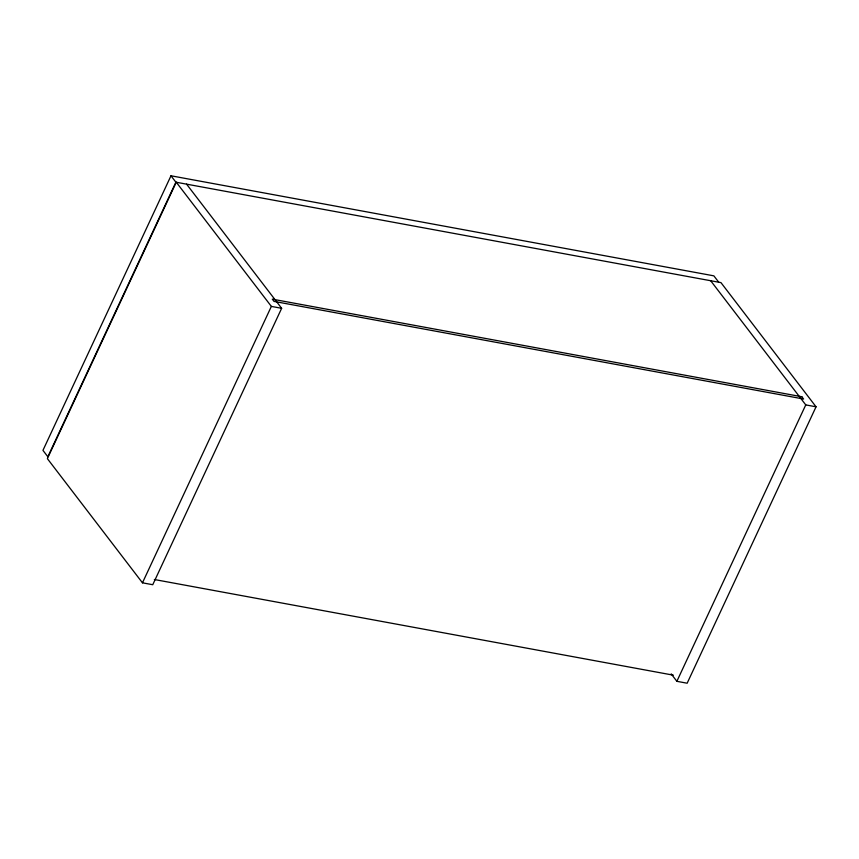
<?xml version="1.0" encoding="UTF-8"?>
<svg xmlns="http://www.w3.org/2000/svg" width="859" height="859" viewBox="0 0 859 859"><rect width="100%" height="100%" fill="white"/><g stroke="black" fill="none" stroke-linecap="round" stroke-linejoin="round"><path stroke-width="1.29" d="M170.984 175.784L42.95 450.363L47.846 456.752L175.88 182.183L170.984 175.784L713.861 275.846L718.758 282.246M142.465 582.821L271.358 306.405L176.267 182.226L47.374 458.642L142.465 582.821L152.752 584.721L281.645 308.306L186.553 184.127M175.88 182.183L720.959 282.622L816.05 406.801L687.157 683.216L676.871 681.316L805.763 404.9L710.672 280.721M271.358 306.405L281.645 308.306M805.763 404.9L816.05 406.801M154.352 579.514L673.37 675.174M671.18 673.885L676.871 681.316M801.855 396.751L272.292 299.147L274.021 301.402L803.584 399.006L801.855 396.751"/></g></svg>
